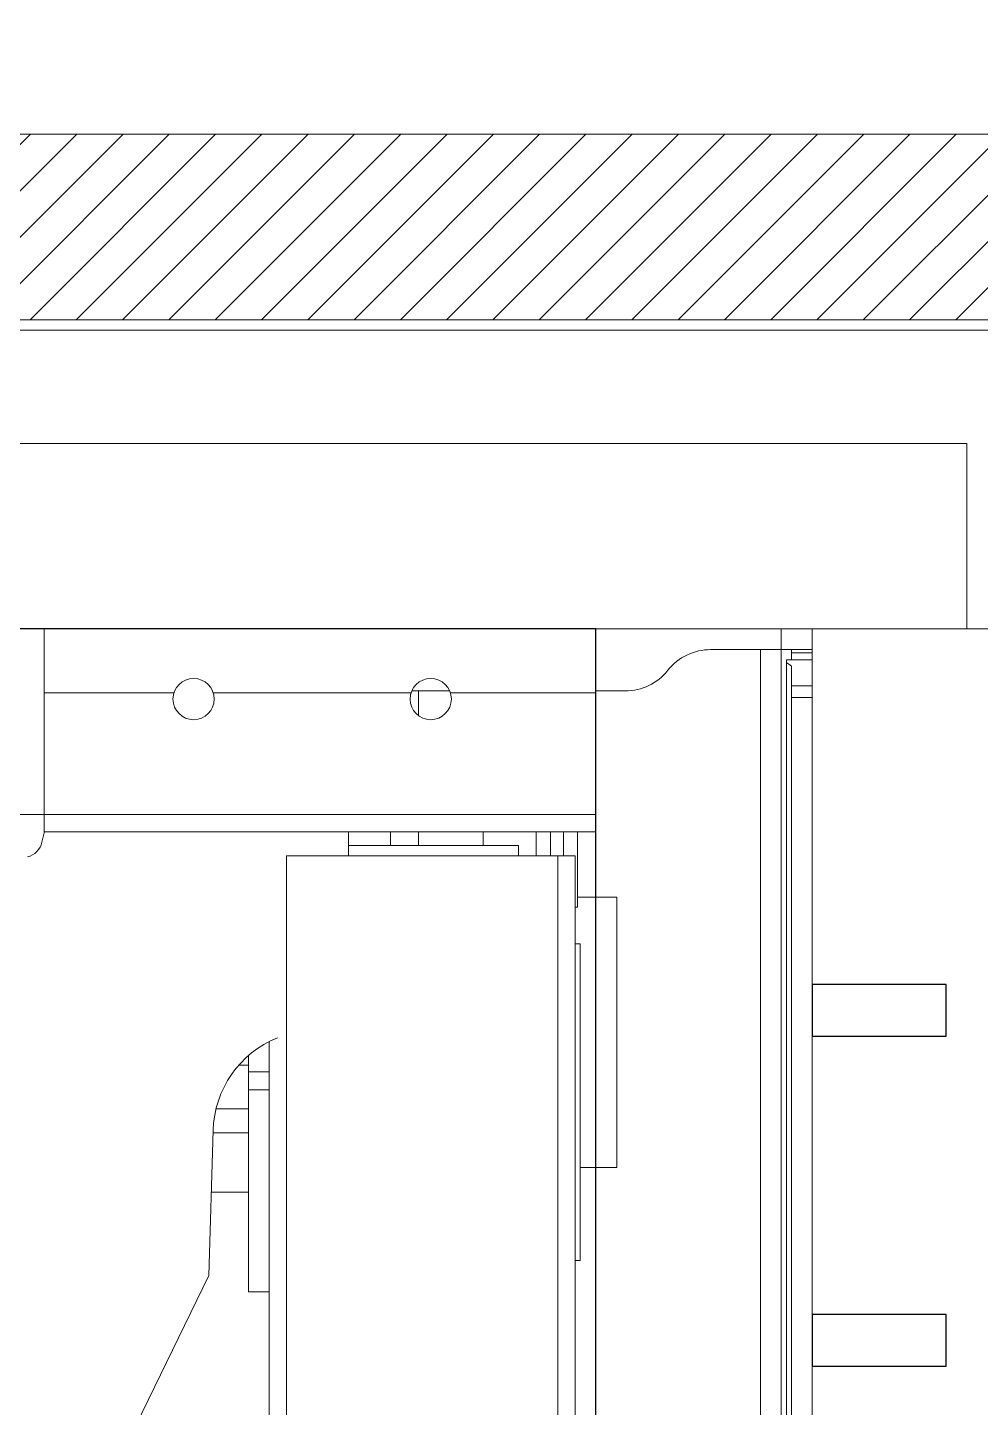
# Model space of a CAD drawing. Header units: millimetres. Extents: x 126 to 12547, y 1644 to 26714.
# Drawn here: x 11471.8 to 11564.2, y 2121.3 to 2255.2 of the extents above; entities that cross this region are included whole.
import ezdxf

# ---------------------------------------------------------------- set-up
doc = ezdxf.new("R2010")
doc.units = ezdxf.units.MM
doc.linetypes.add('BEARBEITUNGEN', pattern=[0])
doc.linetypes.add('NASCOSTA', pattern=[9.525, 6.35, -3.175])
for name, color, linetype, lineweight in [('F_ARREDI', 7, 'Continuous', 5), ('F_Guide', 1, 'Continuous', 9), ('F_MULTI laminato OPACO', 1, 'Continuous', 5), ('F_Proiezioni', 253, 'NASCOSTA', 9)]:
    doc.layers.add(name, color=color, linetype=linetype, lineweight=lineweight)
doc.layers.add('F_Lavorazioni', color=12, linetype='Continuous')

# ---------------------------------------------------------------- blocks, each defined once
blk = doc.blocks.new('V_CAS.ra INTERNA_ pianta')
at = {"layer": 'F_Guide', "color": 8}
for p, q in [((272851.42, -83419.93), (272851.42, -82940.73)), ((272879.42, -83419.93), (272879.42, -82939.93)), ((272881.12, -83401.9), (272881.12, -82939.93)), ((272853.12, -83419.93), (272853.12, -82948.71)), ((272828.44, -83439.93), (272828.44, -83021.43)), ((272830.94, -83438.93), (272830.94, -83022.43)), ((272833.44, -83439.93), (272833.44, -83021.43)), ((272830.44, -83438.32), (272830.44, -83023.03)), ((272886.96, -83379.23), (272899.58, -83353.35)), ((272881.12, -83377.62), (272883.12, -83377.62)), ((272883.12, -83400.54), (272883.12, -83377.62)), ((272886.54, -83393.3), (272886.96, -83379.23)), ((272850.94, -83380.68), (272851.42, -83380.68)), ((272850.94, -83411.38), (272850.94, -83380.68)), ((272883.12, -83387.31), (272886.72, -83387.31)), ((272847.39, -83389.68), (272850.94, -83389.68)), ((272847.39, -83415.93), (272847.39, -83389.68)), ((272883.12, -83393.05), (272886.55, -83393.05)), ((272883.12, -83395.39), (272886.26, -83395.39)), ((272881.12, -83397.22), (272883.12, -83397.22)), ((272881.12, -83398.96), (272883.12, -83398.96)), ((272883.12, -83399.61), (272884.06, -83399.61)), ((272828.44, -83404.93), (272828.44, -83404.93)), ((272828.44, -83404.93), (272828.44, -83404.93)), ((272850.94, -83411.38), (272851.42, -83411.38)), ((272847.39, -83415.93), (272851.2, -83415.93)), ((272851.2, -83414.93), (272851.42, -83414.93)), ((272851.2, -83422.24), (272851.2, -83414.93)), ((272851.42, -83419.93), (272879.42, -83419.93)), ((272852.57, -83422.24), (272852.57, -83419.93)), ((272853.82, -83422.24), (272853.82, -83419.93)), ((272855.2, -83422.24), (272855.2, -83419.93)), ((272856.94, -83420.93), (272856.94, -83419.93)), ((272873.42, -83422.24), (272873.42, -83419.93)), ((272856.94, -83420.93), (272873.42, -83420.93)), ((272860.34, -83422.24), (272860.34, -83420.93)), ((272866.64, -83422.24), (272866.64, -83420.93)), ((272869.34, -83422.24), (272869.34, -83420.93)), ((272902.94, -83422.16), (272903.15, -83421.24)), ((272849.44, -83422.24), (272902.94, -83422.24)), ((272849.44, -83441.93), (272849.44, -83422.24)), ((272902.94, -83441.93), (272902.94, -83422.16)), ((272866.64, -83435.93), (272866.64, -83433.53)), ((272828.44, -83435.27), (272830.44, -83435.27)), ((272846.58, -83435.93), (272849.44, -83435.93)), ((272849.44, -83435.73), (272863.53, -83435.73)), ((272863.61, -83435.93), (272866.64, -83435.93)), ((272866.64, -83435.93), (272867.27, -83435.93)), ((272867.35, -83435.73), (272886.53, -83435.73)), ((272890.35, -83435.73), (272902.94, -83435.73)), ((272828.44, -83436.43), (272830.44, -83436.43)), ((272828.44, -83438.93), (272830.94, -83438.93)), ((272830.44, -83439.6), (272830.44, -83438.93)), ((272828.44, -83439.6), (272830.44, -83439.6)), ((272828.44, -83439.93), (272838.29, -83439.93)), ((272830.44, -83439.93), (272830.44, -83439.6)), ((272849.44, -83441.93), (272902.94, -83441.93))]:
    blk.add_line(p, q, dxfattribs=at)
for centre in [(272865.44, -83435.13), (272888.44, -83435.13)]:
    blk.add_circle(centre, 2, dxfattribs=at)
for centre, radius, start, end in [((272876.55, -83393.01), 10, 292.0611, 358.3112), ((272905, -83421.67), 1.9, 103.8934, 166.9245), ((272846.58, -83441.21), 5.29, 90, 141.5576), ((272838.29, -83434.64), 5.29, 270, 321.5576)]:
    blk.add_arc(centre, radius, start, end, dxfattribs=at)
blk.add_ellipse((272832, -83433.93), major_axis=(0, 5), ratio=0.654481, start_param=2.645492, end_param=2.812476, dxfattribs=at)
at = {"layer": 'F_Lavorazioni', "color": 14, "linetype": 'BEARBEITUNGEN', "true_color": 0xaa0000}
for p, q in [((272849.44, -82951.93), (272849.44, -83441.93)), ((272828.44, -83370.43), (272815.44, -83370.43)), ((272815.44, -83370.43), (272815.44, -83375.43)), ((272828.44, -83375.43), (272828.44, -83370.43)), ((272815.44, -83375.43), (272828.44, -83375.43)), ((272828.44, -83402.43), (272815.44, -83402.43)), ((272815.44, -83402.43), (272815.44, -83407.43)), ((272828.44, -83407.43), (272828.44, -83402.43)), ((272815.44, -83407.43), (272828.44, -83407.43)), ((272849.44, -83441.93), (272924.44, -83441.93))]:
    blk.add_line(p, q, dxfattribs=at)
at = {"layer": 'F_MULTI laminato OPACO', "color": 143, "true_color": 0x7aafdf}
for points in [[(272810.44, -82911.93), (272828.44, -82911.93), (272828.44, -83441.93), (272810.44, -83441.93)], [(272828.44, -83441.93), (273174.44, -83441.93), (273174.44, -82911.93), (272828.44, -82911.93)], [(272849.44, -83441.93), (272831.44, -83441.93), (272831.44, -82951.93), (272849.44, -82951.93)], [(273153.44, -83423.93), (273153.44, -83441.93), (272849.44, -83441.93), (272849.44, -83423.93)], [(273189.44, -83441.93), (273189.44, -83459.93), (272813.44, -83459.93), (272813.44, -83441.93)]]:
    blk.add_lwpolyline(points, close=True, dxfattribs=at)
blk = doc.blocks.new('ARMADIO_camera master_sol.C_pianta')
at = {"layer": 'F_MULTI laminato OPACO', "transparency": 33554508}
h = blk.add_hatch(dxfattribs=at)
h.set_pattern_fill('ANSI31', color=6)
h.paths.add_polyline_path([(718408.42, 531037.1), (718408.42, 531055.1), (718858.42, 531055.1), (718858.42, 531037.1)])
at = {"layer": 'F_MULTI laminato OPACO'}
blk.add_lwpolyline([(718423.42, 531636.1), (718835.42, 531636.1), (718835.42, 531056.1), (718423.42, 531056.1)], close=True, dxfattribs=at)
at = {"layer": 'F_MULTI laminato OPACO', "color": 6}
blk.add_lwpolyline([(718408.42, 531037.1), (718408.42, 531055.1), (718858.42, 531055.1), (718858.42, 531037.1)], close=True, dxfattribs=at)
at = {"layer": 'F_Proiezioni'}
blk.add_lwpolyline([(718408.42, 531054.1), (718408.42, 530604.1, 0.414214), (718858.42, 531054.1)], format="xyb", dxfattribs=at)
at = {"layer": 'F_ARREDI'}
blk.add_blockref('V_CAS.ra INTERNA_ pianta', (445642.98, 614527.02), dxfattribs=at)

msp = doc.modelspace()

# ---------------------------------------------------------------- block references
at = {"layer": 'F_ARREDI', "color": 2, "lineweight": 5, "rotation": 180}
msp.add_blockref('ARMADIO_camera master_sol.C_pianta', (730019.29, 533281.93), dxfattribs=at)

doc.saveas('drawing.dxf')
